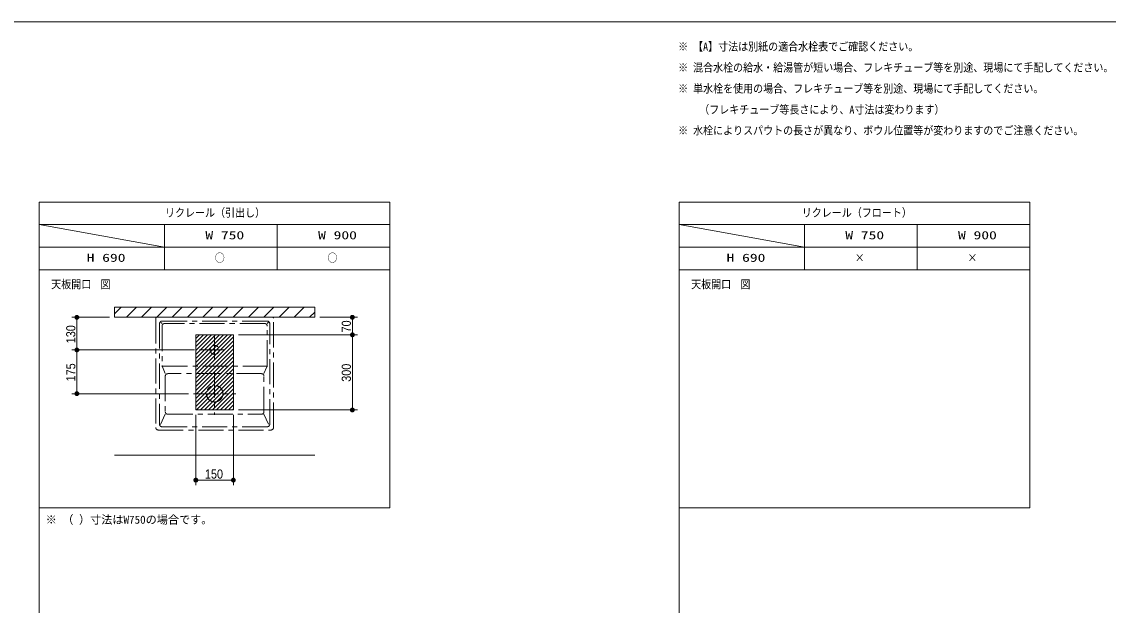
# Model space of a CAD drawing. Units: millimetres, scale not verified. Extents: x -6062 to 6062, y -3045 to 3045.
# Drawn here: x -2993 to 1345, y 440 to 2770 of the extents above; entities that cross this region are included whole.
import ezdxf
from ezdxf.enums import TextEntityAlignment as Align

# ---------------------------------------------------------------- set-up
doc = ezdxf.new("R2010")
doc.units = ezdxf.units.MM
doc.header["$LTSCALE"] = 20
doc.linetypes.add('CHAIN1', pattern=[8, 5, -1, 1, -1])
for name, color, linetype, lineweight in [('0-0_1図面枠', 7, 'Continuous', 9), ('0-1_2寸法-1', 7, 'Continuous', 9), ('0-2_0', 7, 'Continuous', 9), ('0-7_3一般', 7, 'Continuous', 9)]:
    doc.layers.add(name, color=color, linetype=linetype, lineweight=lineweight)
doc.styles.add('ＭＳ ゴシック', font='')
doc.styles.add('ＭＳ Ｐゴシック', font='')
doc.styles.get('ＭＳ ゴシック').set_extended_font_data('MS Gothic')
doc.styles.get('ＭＳ Ｐゴシック').set_extended_font_data('MS PGothic')

# ---------------------------------------------------------------- blocks, each defined once
blk = doc.blocks.new('グループ-2')
at = {"layer": '0-0_1図面枠'}
blk.add_lwpolyline([(-80000, 55400), (80000, 55400), (80000, -55400), (-80000, -55400)], close=True, dxfattribs=at)
blk = doc.blocks.new('図面枠')
at = {"layer": '0-0_1図面枠'}
blk.add_blockref('グループ-2', (0, 0), dxfattribs=at)
blk = doc.blocks.new('グループ-4')
at = {"layer": '0-0_1図面枠'}
for p, q in [((-22700, 41000), (-22700, -48600)), ((28400, 41000), (28400, -48600)), ((5300, 39200), (-22700, 39200)), ((-22700, 39200), (-12700, 37400)), ((-12700, 35600), (-12700, 39200)), ((-3700, 35600), (-3700, 39200)), ((56400, 39200), (28400, 39200)), ((28400, 39200), (38400, 37400)), ((38400, 35600), (38400, 39200)), ((47400, 35600), (47400, 39200)), ((-22700, 37400), (5300, 37400)), ((28400, 37400), (56400, 37400))]:
    blk.add_line(p, q, dxfattribs=at)
for points in [[(-22700, 41000), (5300, 41000), (5300, 35600), (-22700, 35600)], [(28400, 41000), (56400, 41000), (56400, 35600), (28400, 35600)], [(-22700, 35600), (5300, 35600), (5300, 16600), (-22700, 16600)], [(28400, 35600), (56400, 35600), (56400, 16600), (28400, 16600)]]:
    blk.add_lwpolyline(points, close=True, dxfattribs=at)
blk = doc.blocks.new('_Dot')
at = {"layer": '0-2_0'}
for p, q in [((-10, 0), (-20, 0)), ((9.78, 2), (-9.78, 2)), ((7.99, 6), (-7.99, 6)), ((9.16, -3.98), (-9.16, -3.98)), ((6, -7.98), (-6, -7.98))]:
    blk.add_line(p, q, dxfattribs=at)
for points in [[(10, 0), (9.92, 1.25), (9.69, 2.49), (9.3, 3.68), (8.76, 4.82), (8.09, 5.88), (7.29, 6.85), (6.37, 7.71), (5.36, 8.44), (4.26, 9.05), (3.09, 9.51), (1.87, 9.82), (0.63, 9.98), (-0.63, 9.98), (-1.87, 9.82), (-3.09, 9.51), (-4.26, 9.05), (-5.36, 8.44), (-6.37, 7.71), (-7.29, 6.85), (-8.09, 5.88), (-8.76, 4.82), (-9.3, 3.68), (-9.69, 2.49), (-9.92, 1.25), (-10, 0), (0, 0)], [(-10, 0), (-9.92, -1.25), (-9.69, -2.49), (-9.3, -3.68), (-8.76, -4.82), (-8.09, -5.88), (-7.29, -6.85), (-6.37, -7.71), (-5.36, -8.44), (-4.26, -9.05), (-3.09, -9.51), (-1.87, -9.82), (-0.63, -9.98), (0.63, -9.98), (1.87, -9.82), (3.09, -9.51), (4.26, -9.05), (5.36, -8.44), (6.37, -7.71), (7.29, -6.85), (8.09, -5.88), (8.76, -4.82), (9.3, -3.68), (9.69, -2.49), (9.92, -1.25), (10, 0), (0, 0)]]:
    blk.add_lwpolyline(points, close=True, dxfattribs=at)

msp = doc.modelspace()

# ---------------------------------------------------------------- linework, layer by layer
at = {"layer": '0-1_2寸法-1'}
for p, q in [((-2642.5, 1590), (-2792.5, 1590)), ((-2772.5, 1475.01), (-2772.5, 1574.99)), ((-1802.5, 1590), (-1652.5, 1590)), ((-1672.5, 1535.01), (-1672.5, 1574.99)), ((-2127.5, 1520), (-1652.5, 1520)), ((-2127.5, 1520), (-1652.5, 1520)), ((-1672.5, 1235.01), (-1672.5, 1504.99)), ((-2302.5, 1460), (-2792.5, 1460)), ((-2302.5, 1460), (-2792.5, 1460)), ((-2772.5, 1444.99), (-2772.5, 1300.01)), ((-2327.5, 1285), (-2792.5, 1285)), ((-2127.5, 1220), (-1652.5, 1220)), ((-2297.5, 1200), (-2297.5, 920)), ((-2147.5, 1200), (-2147.5, 920)), ((-2162.51, 940), (-2282.49, 940))]:
    msp.add_line(p, q, dxfattribs=at)
at = {"layer": '0-7_3一般'}
for p, q in [((-2622.5, 1603.4), (-2595.9, 1630)), ((-2574.94, 1590), (-2534.94, 1630)), ((-2513.98, 1590), (-2473.98, 1630)), ((-2453.02, 1590), (-2413.02, 1630)), ((-2392.06, 1590), (-2352.06, 1630)), ((-2331.1, 1590), (-2291.1, 1630)), ((-2270.14, 1590), (-2230.14, 1630)), ((-2209.18, 1590), (-2169.18, 1630)), ((-2148.22, 1590), (-2108.22, 1630)), ((-2087.26, 1590), (-2047.26, 1630)), ((-2026.3, 1590), (-1986.3, 1630)), ((-1965.34, 1590), (-1925.34, 1630)), ((-1904.38, 1590), (-1864.38, 1630)), ((-1843.42, 1590), (-1822.5, 1610.92)), ((-2622.5, 1590), (-1822.5, 1590)), ((-2297.5, 1506), (-2283.5, 1520)), ((-2297.5, 1490), (-2267.5, 1520)), ((-2297.5, 1474), (-2251.5, 1520)), ((-2297.5, 1458), (-2235.5, 1520)), ((-2297.5, 1442), (-2219.5, 1520)), ((-2297.5, 1426), (-2203.5, 1520)), ((-2297.5, 1410), (-2187.5, 1520)), ((-2297.5, 1394), (-2171.5, 1520)), ((-2297.5, 1378), (-2155.5, 1520)), ((-2297.5, 1362), (-2147.5, 1512)), ((-2297.5, 1346), (-2147.5, 1496)), ((-2297.5, 1330), (-2147.5, 1480)), ((-2297.5, 1314), (-2147.5, 1464)), ((-2297.5, 1298), (-2147.5, 1448)), ((-2297.5, 1282), (-2147.5, 1432)), ((-2297.5, 1266), (-2147.5, 1416)), ((-2297.5, 1250), (-2147.5, 1400)), ((-2297.5, 1234), (-2147.5, 1384)), ((-2295.5, 1220), (-2147.5, 1368)), ((-2279.5, 1220), (-2147.5, 1352)), ((-2263.5, 1220), (-2147.5, 1336)), ((-2247.5, 1220), (-2147.5, 1320)), ((-2231.5, 1220), (-2147.5, 1304)), ((-2215.5, 1220), (-2147.5, 1288)), ((-2199.5, 1220), (-2147.5, 1272)), ((-2183.5, 1220), (-2147.5, 1256)), ((-2167.5, 1220), (-2147.5, 1240)), ((-2151.5, 1220), (-2147.5, 1224)), ((-2622.5, 1040), (-1822.5, 1040))]:
    msp.add_line(p, q, dxfattribs=at)
at = {"layer": '0-7_3一般', "linetype": 'CHAIN1'}
for p, q in [((-2457.5, 1586), (-2457.5, 1150)), ((-1991.5, 1590), (-2453.5, 1590)), ((-2442.5, 1565), (-2442.5, 1163)), ((-2432.5, 1565), (-2437.12, 1569.62)), ((-2012.5, 1575), (-2432.5, 1575)), ((-2022.5, 1565), (-2422.5, 1565)), ((-2012.5, 1565), (-2007.5, 1570)), ((-2002.5, 1163), (-2002.5, 1565)), ((-1987.5, 1150), (-1987.5, 1586)), ((-2432.5, 1555), (-2432.5, 1398.11)), ((-2222.5, 1520), (-2222.5, 1400)), ((-2012.5, 1398.11), (-2012.5, 1555)), ((-2282.5, 1460), (-2162.5, 1460)), ((-2431.26, 1392.15), (-2419.5, 1365)), ((-2430.2, 1395), (-2012.83, 1395)), ((-2025.5, 1365), (-2013.74, 1392.15)), ((-2419.5, 1355), (-2419.5, 1213)), ((-2035.5, 1365), (-2409.5, 1365)), ((-2222.5, 1370), (-2222.5, 1200)), ((-2025.5, 1213), (-2025.5, 1355)), ((-2307.5, 1285), (-2137.5, 1285)), ((-2438.23, 1162.29), (-2419.5, 1203)), ((-2409.5, 1203), (-2035.5, 1203)), ((-2025.5, 1203), (-2007.47, 1163.81)), ((-2447.5, 1140), (-1997.5, 1140)), ((-2432.5, 1153), (-2012.5, 1153))]:
    msp.add_line(p, q, dxfattribs=at)
at = {"layer": '0-7_3一般'}
for points in [[(-2622.5, 1630), (-1822.5, 1630), (-1822.5, 1590), (-2622.5, 1590)], [(-2297.5, 1520), (-2147.5, 1520), (-2147.5, 1220), (-2297.5, 1220)], [(-2297.5, 1520), (-2147.5, 1520), (-2147.5, 1220), (-2297.5, 1220)]]:
    msp.add_lwpolyline(points, close=True, dxfattribs=at)
at = {"layer": '0-7_3一般', "linetype": 'CHAIN1'}
for centre, radius in [((-2222.5, 1460), 18), ((-2222.5, 1285), 33)]:
    msp.add_circle(centre, radius, dxfattribs=at)
for centre, radius, start, end in [((-2453.5, 1586), 4, 90, 180), ((-2432.5, 1565), 10, 90, 180), ((-2422.5, 1555), 10, 90, 180), ((-2022.5, 1555), 10, 0, 90), ((-2012.5, 1565), 10, 0, 90), ((-1991.5, 1586), 4, 0, 90), ((-2417.5, 1398.11), 15, 180, 203.42869), ((-2027.5, 1398.11), 15, 336.57131, 0), ((-2409.5, 1355), 10, 90, 180), ((-2035.5, 1355), 10, 0, 90), ((-2409.5, 1213), 10, 180, 270), ((-2035.5, 1213), 10, 270, 0), ((-2447.5, 1150), 10, 180, 270), ((-2432.5, 1163), 10, 180, 270), ((-2012.5, 1163), 10, 270, 0), ((-1997.5, 1150), 10, 270, 0)]:
    msp.add_arc(centre, radius, start, end, dxfattribs=at)

# ---------------------------------------------------------------- block references
at = {"layer": '0-0_1図面枠', "xscale": 0.05, "yscale": 0.05}
for name in ['図面枠', 'グループ-4']:
    msp.add_blockref(name, (-1787.5, 0), dxfattribs=at)
at = {"layer": '0-1_2寸法-1', "xscale": 0.7503418, "yscale": 0.7503418}
for p, rotation in [((-2772.5, 1590), 90), ((-1672.5, 1590), 90), ((-1672.5, 1520), 270), ((-1672.5, 1520), 90), ((-2772.5, 1460), 270), ((-2772.5, 1460), 90), ((-2772.5, 1285), 270), ((-1672.5, 1220), 270), ((-2297.5, 940), 180)]:
    msp.add_blockref('_Dot', p, dxfattribs=dict(at, rotation=rotation))
msp.add_blockref('_Dot', (-2147.5, 940), dxfattribs=at)

# ---------------------------------------------------------------- texts
at = {"layer": '0-0_1図面枠', "style": 'ＭＳ ゴシック'}
for s, width, p in [('※ 【A】寸法は別紙の適合水栓表でご確認ください。', 0.9, (-372.1, 2644.66)), ('※ 混合水栓の給水・給湯管が短い場合、フレキチューブ等を別途、現場にて手配してください。', 0.9, (-372.1, 2560.96)), ('※ 単水栓を使用の場合、フレキチューブ等を別途、現場にて手配してください。', 0.9, (-372.1, 2477.03)), ('\u3000\u3000（フレキチューブ等長さにより、A寸法は変わります）', 0.9, (-367.5, 2393.1)), ('※ 水栓によりスパウトの長さが異なり、ボウル位置等が変わりますのでご注意ください。', 0.9, (-372.1, 2309.78)), ('リクレール（引出し）', 0.9, (-2420.67, 1981.44)), ('リクレール（フロート）', 0.9, (121.75, 1981.54)), ('W 750', 1.4, (-2259.45, 1891.74)), ('W 900', 1.4, (-1809.45, 1891.74)), ('W 750', 1.4, (295.55, 1891.74)), ('W 900', 1.4, (745.55, 1891.74)), ('H 690', 1.4, (-2733.49, 1801.74)), ('○', 0.9, (-2222.09, 1801.25)), ('○', 0.9, (-1772.09, 1801.25)), ('H 690', 1.4, (-178.49, 1801.74)), ('×', 0.9, (333.01, 1801.83)), ('×', 0.9, (783.01, 1801.83)), ('天板開口', 0.9, (-2875, 1695.64)), ('図', 0.9, (-2678.27, 1695.64)), ('天板開口', 0.9, (-320, 1695.64)), ('図', 0.9, (-123.27, 1695.64))]:
    msp.add_text(s, height=32.55, dxfattribs=dict(at, width=width)).set_placement(p, align=Align.BOTTOM_LEFT)
msp.add_text('※ （ ）寸法はW750の場合です。', height=32.55, dxfattribs=at).set_placement((-2897.1, 756.01), align=Align.BOTTOM_LEFT)
at = {"layer": '0-1_2寸法-1', "style": 'ＭＳ Ｐゴシック', "width": 0.9}
for s, p in [('70', (-1667.54, 1529.63)), ('130', (-2767.54, 1486.39)), ('175', (-2767.54, 1334.28)), ('300', (-1667.54, 1332.72))]:
    msp.add_text(s, height=36.66, rotation=90, dxfattribs=at).set_placement(p, align=Align.BOTTOM_LEFT)
msp.add_text('150', height=36.66, dxfattribs=at).set_placement((-2261.11, 935.04), align=Align.BOTTOM_LEFT)

doc.saveas('drawing.dxf')
